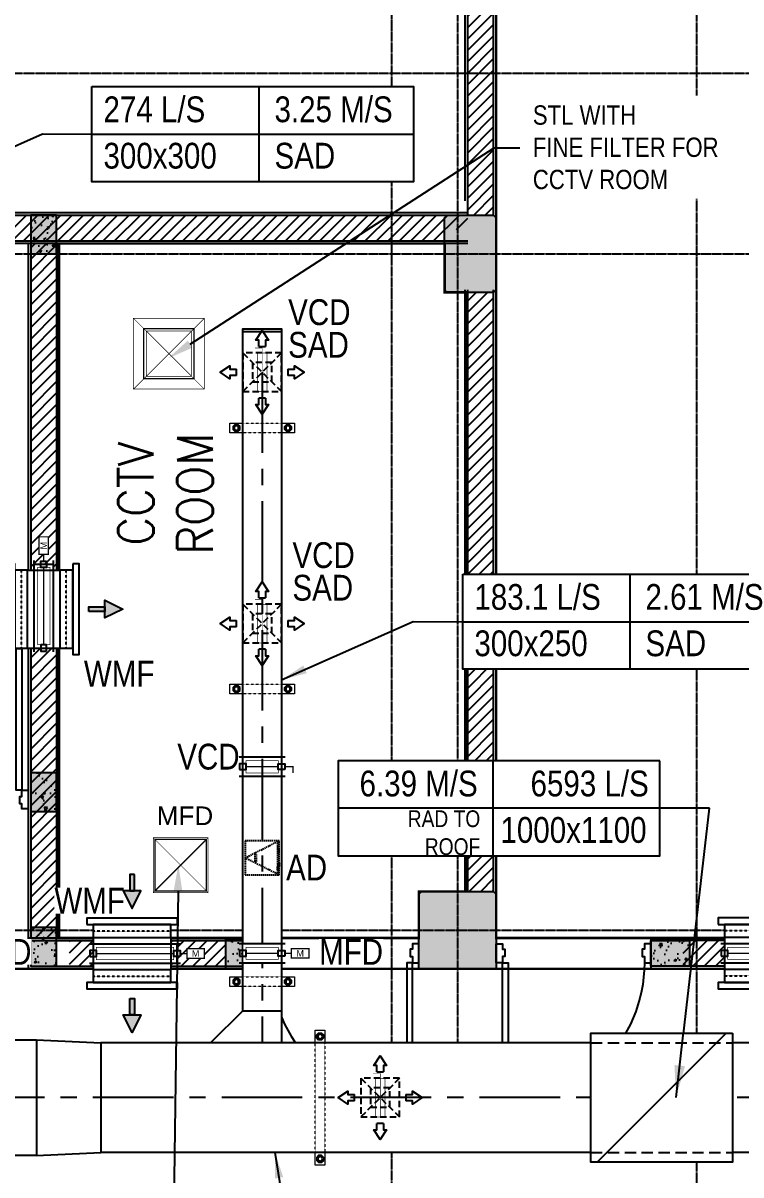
# Model space of a CAD drawing. Header units: metres. Extents: x 841183 to 1048542, y 259326 to 317714.
# Drawn here: x 930653 to 936224, y 299282 to 308222 of the extents above; entities that cross this region are included whole.
import ezdxf
from ezdxf import colors
from ezdxf.entities.mleader import LeaderData, LeaderLine
from ezdxf.math import Vec2, Vec3

# ---------------------------------------------------------------- set-up
doc = ezdxf.new("R2010")
doc.units = ezdxf.units.M
doc.set_wipeout_variables(frame=1)
for name, pattern in [('( Hidden )', [0.375, 0.25, -0.125]), ('CENTER', [2, 1.25, -0.25, 0.25, -0.25]), ('DASHED', [0.75, 0.5, -0.25]), ('DASHED2', [0.375, 0.25, -0.125]), ('HID', [0.345, 0.225, -0.12]), ('HIDDEN', [0.375, 0.25, -0.125]), ('PHANTOM', [2.5, 1.25, -0.25, 0.25, -0.25, 0.25, -0.25]), ('VILLA AXIS$0$CENTER', [2, 1.25, -0.25, 0.25, -0.25])]:
    doc.linetypes.add(name, pattern=pattern)
for name, color, linetype in [('0_ACCESS DOOR', 7, 'Continuous'), ('0_DAMPERS', 160, 'Continuous'), ('0_EXTRACT AIR DUCT', 236, 'Continuous'), ('0_HVAC TEXT', 7, 'Continuous'), ('1-TEXT', 3, 'Continuous'), ('A-AXIS LINE', 253, 'Continuous'), ('A-FIXTURES', 252, 'Continuous'), ('A-SECT-PATT', 9, 'Continuous'), ('A-TEXT', 252, 'Continuous'), ('A-WALL-2', 252, 'Continuous'), ('G-COL', 252, 'Continuous'), ('MOTORIZED DAMPER', 10, 'Continuous'), ('PAMCAD-PROJECTION', 7, 'Continuous'), ('RETURN AIR DUCT', 160, 'HIDDEN'), ('SUPPLY AIR DUCT', 82, 'Continuous'), ('TIP - BEAM-CONC', 6, 'Continuous'), ('TIP - DOOR2', 252, 'Continuous')]:
    doc.layers.add(name, color=color, linetype=linetype)
for name, color, linetype, lineweight in [('0_FA DUCT', 130, 'Continuous', 0), ('0_HVAC-OPENING', 126, 'Continuous', 0), ('HANGER', 252, 'Continuous', 0)]:
    doc.layers.add(name, color=color, linetype=linetype, lineweight=lineweight)
for name, color, linetype, transparency in [('A-HATCH', 252, 'Continuous', 0.6), ('A-HATCH SOLID', 253, 'Continuous', 0.6), ('A-REFLECT DOWN', 252, 'Continuous', 0.6), ('CENTER LINE', 252, 'CENTER', 0.6), ('G-HATCH-COL-WALL', 253, 'Continuous', 0.6)]:
    doc.layers.add(name, color=color, linetype=linetype, transparency=transparency)
for name, color, linetype, true_color in [('MFD', 1, 'Continuous', 0xff0000), ('RAR', 1, 'Continuous', 0xff0000), ('SAD', 1, 'Continuous', 0xff0000), ('VCD', 5, 'HIDDEN', 0x0000ff)]:
    doc.layers.add(name, color=color, linetype=linetype, true_color=true_color)
doc.styles.add('AIRAL', font='arial.ttf', dxfattribs={"height": 6.14})
doc.styles.add('romans', font='romans.shx', dxfattribs={"width": 0.85})
doc.styles.get("Standard").update_dxf_attribs({"font": 'ARIALN.TTF'})
doc.dimstyles.get("Standard").update_dxf_attribs({"dimtxt": 200, "dimasz": 150, "dimexe": 150, "dimexo": 150, "dimgap": 100, "dimtad": 0, "dimtih": 1, "dimtoh": 1, "dimdec": 0, "dimzin": 0, "dimdsep": 46, "dimtxsty": 'Standard', "dimcen": 0.09, "dimadec": 0, "dimazin": 0, "dimtfac": 1, "dimtdec": 0, "dimtofl": 0, "dimtmove": 0, "dimatfit": 3, "dimfxl": 1, "dimtolj": 1, "dimtzin": 0, "dimarcsym": 0})

# ---------------------------------------------------------------- blocks, each defined once
blk = doc.blocks.new('*U38')
at = {"layer": 'SAD', "ltscale": 20}
for points in [[(-25, -62.5), (-25, -12.5), (-50, -12.5), (0, 62.5), (50, -12.5), (25, -12.5), (25, -62.5)], [(-25, -62.5), (25, -62.5)]]:
    blk.add_lwpolyline(points, dxfattribs=at)
blk = doc.blocks.new('*U39')
at = {"layer": 'SAD', "color": 0, "linetype": 'ByBlock', "lineweight": -2, "transparency": 16777216}
blk.add_blockref('*U38', (1261177.7, 298774.3), dxfattribs=at)
for p, rotation in [((1260915.2, 298511.8), 90.00000000000001), ((1261440.2, 298511.8), 270), ((1261177.7, 298249.3), 180)]:
    blk.add_blockref('*U38', p, dxfattribs=dict(at, rotation=rotation))
blk = doc.blocks.new('SAD')
at = {"layer": 'SAD', "linetype": 'DASHED', "ltscale": 100}
for points in [[(-150, -150), (150, -150), (150, 150), (-150, 150)], [(-75, -75), (75, -75), (75, 75), (-75, 75)]]:
    blk.add_lwpolyline(points, close=True, dxfattribs=at)
for points in [[(-150, 150), (150, -150)], [(150, 150), (-150, -150)]]:
    blk.add_lwpolyline(points, dxfattribs=at)
at = {"layer": 'VCD', "ltscale": 150, "const_width": 5}
for points in [[(-56.2, 187.5), (-12.5, 187.5), (0, 187.5), (0, 150)], [(-37.5, 150), (-37.5, -150)], [(-37.5, 150), (37.5, 150)], [(0, 150), (0, -150)], [(37.5, -150), (37.5, 150)], [(-37.5, -150), (37.5, -150)]]:
    blk.add_lwpolyline(points, dxfattribs=at)
at = {"layer": 'SAD'}
blk.add_blockref('*U39', (-1261177.7, -298511.8), dxfattribs=at)
blk = doc.blocks.new('*U36')
blk.add_wipeout([(-50, 75), (250, 75), (250, 0), (327, 0.4), (327, 37.3), (462.8, 37.3), (462.8, -36.4), (327, -36.4), (327, 0.4), (250, 0), (250, -75), (-50, -75)])
at = {"layer": '0_DAMPERS', "color": 8}
for points in [[(-75, -22.5), (-25, -22.5), (-25, 22.5), (-75, 22.5)], [(275, -22.5), (225, -22.5), (225, 22.5), (275, 22.5)]]:
    blk.add_lwpolyline(points, close=True, dxfattribs=at)
at = {"layer": '0_DAMPERS', "color": 8, "linetype": 'HIDDEN', "ltscale": 150, "const_width": 5}
blk.add_lwpolyline([(-25, -47.5), (225, -47.5), (225, 47.5), (-25, 47.5)], close=True, dxfattribs=at)
at = {"layer": '0_DAMPERS', "color": 8, "ltscale": 100, "const_width": 10}
blk.add_lwpolyline([(275, 0), (327, 0), (327, 0)], dxfattribs=at)
at = {"layer": 'MOTORIZED DAMPER', "const_width": 15}
for points in [[(-80, 75), (280, 75)], [(250, -75), (250, 75)], [(-80, -75), (280, -75)]]:
    blk.add_lwpolyline(points, dxfattribs=at)
at = {"layer": 'MOTORIZED DAMPER', "ltscale": 100, "const_width": 10}
for points in [[(-50, -75), (-50, 75)], [(225, 0), (-25, 0)]]:
    blk.add_lwpolyline(points, dxfattribs=at)
blk.add_lwpolyline([(327, 37.3), (462.8, 37.3), (462.8, -36.4), (327, -36.4)], close=True, dxfattribs=at)
at = {"layer": '0_HVAC TEXT', "insert": (394.9, 0.4), "char_height": 50, "width": 53.399, "attachment_point": 5, "style": 'AIRAL'}
blk.add_mtext('{\\fArial|b0|i0|c0|p34;M}', dxfattribs=at)
blk = doc.blocks.new('AD')
at = {"layer": '0_ACCESS DOOR', "linetype": 'HID', "ltscale": 50}
for p, q in [((0, 0), (300, 150)), ((300, -150), (0, 0))]:
    blk.add_line(p, q, dxfattribs=at)
for points in [[(0, -150), (300, -150), (300, 150), (0, 150)], [(300, 150), (284, 150), (284, -150), (300, -150)], [(284, 75), (292, 75), (292, 106), (284, 106)], [(89, 31), (97, 31), (97, -31), (89, -31)], [(292, 44), (300, 44), (300, 75), (292, 75)], [(284, -75), (292, -75), (292, -106), (284, -106)], [(292, -44), (300, -44), (300, -75), (292, -75)]]:
    blk.add_lwpolyline(points, close=True, dxfattribs=at)
blk = doc.blocks.new('*U37')
at = {"layer": '0_DAMPERS', "const_width": 15}
for points in [[(13539.7, -17705.2), (13899.7, -17705.2)], [(13569.7, -17855.2), (13569.7, -17705.2)], [(13869.7, -17855.2), (13869.7, -17705.2)], [(13539.7, -17855.2), (13899.7, -17855.2)]]:
    blk.add_lwpolyline(points, dxfattribs=at)
at = {"layer": '0_DAMPERS', "color": 8}
for points in [[(13544.7, -17802.7), (13594.7, -17802.7), (13594.7, -17757.7), (13544.7, -17757.7)], [(13894.7, -17802.7), (13844.7, -17802.7), (13844.7, -17757.7), (13894.7, -17757.7)]]:
    blk.add_lwpolyline(points, close=True, dxfattribs=at)
at = {"layer": '0_DAMPERS', "linetype": 'PHANTOM', "ltscale": 100, "const_width": 10}
blk.add_lwpolyline([(13844.7, -17780.2), (13594.7, -17780.2)], dxfattribs=at)
at = {"layer": '0_DAMPERS', "color": 8, "linetype": 'HIDDEN', "ltscale": 150, "const_width": 5}
blk.add_lwpolyline([(13594.7, -17827.7), (13844.7, -17827.7), (13844.7, -17732.7), (13594.7, -17732.7)], close=True, dxfattribs=at)
at = {"layer": '0_DAMPERS', "ltscale": 100, "const_width": 10}
blk.add_lwpolyline([(13894.7, -17780.2), (13959, -17780.2), (13959, -17828)], dxfattribs=at)
blk = doc.blocks.new('*U63')
blk.add_wipeout([(0, 75), (650, 75), (650, 0), (727, 0.4), (727, 37.3), (862.8, 37.3), (862.8, -36.4), (727, -36.4), (727, 0.4), (650, 0), (650, -75), (0, -75)])
at = {"layer": '0_DAMPERS', "color": 8}
for points in [[(-25, -22.5), (25, -22.5), (25, 22.5), (-25, 22.5)], [(675, -22.5), (625, -22.5), (625, 22.5), (675, 22.5)]]:
    blk.add_lwpolyline(points, close=True, dxfattribs=at)
at = {"layer": '0_DAMPERS', "color": 8, "linetype": 'HIDDEN', "ltscale": 150, "const_width": 5}
blk.add_lwpolyline([(25, -47.5), (625, -47.5), (625, 47.5), (25, 47.5)], close=True, dxfattribs=at)
at = {"layer": '0_DAMPERS', "color": 8, "ltscale": 100, "const_width": 10}
blk.add_lwpolyline([(675, 0), (727, 0), (727, 0)], dxfattribs=at)
at = {"layer": 'MOTORIZED DAMPER', "const_width": 15}
for points in [[(-30, 75), (680, 75)], [(650, -75), (650, 75)], [(-30, -75), (680, -75)]]:
    blk.add_lwpolyline(points, dxfattribs=at)
at = {"layer": 'MOTORIZED DAMPER', "ltscale": 100, "const_width": 10}
for points in [[(0, -75), (0, 75)], [(625, 0), (25, 0)]]:
    blk.add_lwpolyline(points, dxfattribs=at)
blk.add_lwpolyline([(727, 37.3), (862.8, 37.3), (862.8, -36.4), (727, -36.4)], close=True, dxfattribs=at)
at = {"layer": '0_HVAC TEXT', "insert": (794.9, 0.4), "char_height": 50, "width": 53.399, "attachment_point": 5, "style": 'AIRAL'}
blk.add_mtext('{\\fArial|b0|i0|c0|p34;M}', dxfattribs=at)
blk = doc.blocks.new('A$Cb8744c3a')
at = {"layer": 'RAR', "ltscale": 20}
h = blk.add_hatch(color=256, dxfattribs=at)
h.dxf.hatch_style = 1
h.paths.add_polyline_path([(-4.4, 612.5), (-41.9, 612.5), (-41.9, 487.5), (-4.4, 487.5)])
h.paths.add_polyline_path([(45.6, 487.5), (-91.9, 487.5), (-23.1, 350)])
h = blk.add_hatch(color=256, dxfattribs=at)
h.dxf.hatch_style = 1
h.paths.add_polyline_path([(-41.9, -350), (-4.4, -350), (-4.4, -475), (-41.9, -475)])
h.paths.add_polyline_path([(-91.9, -475), (45.6, -475), (-23.1, -612.5)])
at = {"layer": 'RAR'}
for points in [[(-4.4, 612.5), (-41.9, 612.5), (-41.9, 487.5), (-4.4, 487.5), (-4.4, 612.5)], [(45.6, 487.5), (-91.9, 487.5), (-23.1, 350), (45.6, 487.5)], [(-41.9, -350), (-4.4, -350), (-4.4, -475), (-41.9, -475), (-41.9, -350)], [(-91.9, -475), (45.6, -475), (-23.1, -612.5), (-91.9, -475)]]:
    blk.add_lwpolyline(points, close=True, dxfattribs=at)
at = {"layer": 'RAR', "ltscale": 20}
for points in [[(-91.9, 487.5), (-23.1, 350), (45.6, 487.5)], [(45.6, 487.5), (-91.9, 487.5), (-23.1, 350), (45.6, 487.5)], [(45.6, -475), (-23.1, -612.5), (-91.9, -475)], [(-91.9, -475), (45.6, -475), (-23.1, -612.5), (-91.9, -475)]]:
    blk.add_lwpolyline(points, close=True, dxfattribs=at)
at = {"color": 255}
blk.add_wipeout([(-375, 275), (328.8, 275), (328.8, 225), (278.8, 225), (278.8, 75), (325, 75), (325, -75), (278.8, -75), (278.8, -225), (328.8, -225), (328.8, -275), (-375, -275), (-375, -225), (-325, -225), (-325, 225), (-375, 225)], dxfattribs=at)
at = {"layer": 'RAR', "ltscale": 20}
for points in [[(-375, 225), (328.8, 225), (328.8, 275), (-375, 275)], [(-325, 125), (278.8, 125), (278.8, 225), (-325, 225)], [(328.8, -225), (-375, -225), (-375, -275), (328.8, -275)]]:
    blk.add_lwpolyline(points, close=True, dxfattribs=at)
at = {"layer": 'RETURN AIR DUCT', "ltscale": 0.001}
blk.add_lwpolyline([(-325, 125), (278.8, 125), (278.8, 175), (-325, 175)], close=True, dxfattribs=at)
at = {"layer": 'MFD'}
blk.add_blockref('*U63', (-325, 0), dxfattribs=at)
at = {"layer": 'RAR', "ltscale": 20}
for points in [[(-325, 125), (-325, -125)], [(278.8, 125), (278.8, -125)]]:
    blk.add_lwpolyline(points, dxfattribs=at)
blk.add_lwpolyline([(278.8, -125), (-325, -125), (-325, -225), (278.8, -225)], close=True, dxfattribs=at)
at = {"layer": 'RETURN AIR DUCT', "ltscale": 0.001}
blk.add_lwpolyline([(-324.9, -175), (278.8, -175), (278.8, -125), (-324.9, -125)], close=True, dxfattribs=at)
blk = doc.blocks.new('*U74')
at = {"layer": 'HANGER', "ltscale": 20}
for points in [[(0, 75), (-200, 75), (-200, -75), (0, -75)], [(0, -15), (0, 15)], [(1700, -75), (1900, -75), (1900, 75), (1700, 75)], [(1700, -15), (1700, 15)]]:
    blk.add_lwpolyline(points, dxfattribs=at)
for points in [[(-77, 56), (-123, 56), (-156, 23), (-156, -23), (-123, -56), (-77, -56), (-44, -23), (-44, 23)], [(1777, 56), (1823, 56), (1856, 23), (1856, -23), (1823, -56), (1777, -56), (1744, -23), (1744, 23)]]:
    blk.add_lwpolyline(points, close=True, dxfattribs=at)
at = {"layer": 'HANGER', "linetype": 'HIDDEN', "ltscale": 0.0008}
for points in [[(1700, 75), (0, 75)], [(0, -75), (1700, -75)]]:
    blk.add_lwpolyline(points, dxfattribs=at)
at = {"layer": 'HANGER', "ltscale": 20}
for centre, radius in [((-100, 0), 45), ((-100, 0), 30), ((1800, 0), 45), ((1800, 0), 30)]:
    blk.add_circle(centre, radius, dxfattribs=at)
blk = doc.blocks.new('*U82')
at = {"layer": 'HANGER', "ltscale": 20}
for points in [[(0, 75), (-200, 75), (-200, -75), (0, -75)], [(0, -15), (0, 15)], [(600, -75), (800, -75), (800, 75), (600, 75)], [(600, -15), (600, 15)]]:
    blk.add_lwpolyline(points, dxfattribs=at)
for points in [[(-77, 56), (-123, 56), (-156, 23), (-156, -23), (-123, -56), (-77, -56), (-44, -23), (-44, 23)], [(677, 56), (723, 56), (756, 23), (756, -23), (723, -56), (677, -56), (644, -23), (644, 23)]]:
    blk.add_lwpolyline(points, close=True, dxfattribs=at)
at = {"layer": 'HANGER', "linetype": 'HIDDEN', "ltscale": 0.0008}
for points in [[(600, 75), (0, 75)], [(0, -75), (600, -75)]]:
    blk.add_lwpolyline(points, dxfattribs=at)
at = {"layer": 'HANGER', "ltscale": 20}
for centre, radius in [((-100, 0), 45), ((-100, 0), 30), ((700, 0), 45), ((700, 0), 30)]:
    blk.add_circle(centre, radius, dxfattribs=at)
blk = doc.blocks.new('A$C10b3fa2f')
at = {"layer": 'A-REFLECT DOWN'}
h = blk.add_hatch(dxfattribs=at)
h.set_pattern_fill('AR-HBONE', color=256, scale=75, style=0)
h.set_pattern_definition([(45, (-872853.3, -501345.44), (0, 424.26407), [900, -300]), (135, (-872641.16, -501133.3), (3e-14, 424.26407), [900, -300])])
h.paths.add_polyline_path([(-40951.9, -7637.1), (-40445.1, -7637.1), (-40278.2, -7926.1), (-40445.1, -8215.1), (-40951.9, -8215.1), (-41118.8, -7926.1)])
edge = h.paths.add_edge_path()
edge.add_line((-40250.6, -6912.7), (-42275.6, -6912.7))
edge.add_line((-42275.6, -6912.7), (-42275.6, -105.8))
edge.add_line((-42275.6, -105.8), (-42275.6, 38.9))
edge.add_line((-42275.6, 38.9), (-43125, 38.9))
edge.add_line((-43125, 38.9), (-43125, -30517.1))
edge.add_line((-43125, -30517.1), (-43000, -30517.1))
edge.add_line((-43000, -30517.1), (-43000, -32386.1))
edge.add_line((-43000, -32386.1), (-6450, -32386.1))
edge.add_arc((-6450, -25886.1), 6500, 270, 360)
edge.add_line((50, -25886.1), (50, -22117.5))
edge.add_line((50, -22117.5), (-3025.4, -22117.5))
edge.add_line((-3025.4, -22117.5), (-3025.4, -31367.5))
edge.add_line((-3025.4, -31367.5), (-37875.6, -31367.3))
edge.add_line((-37875.6, -31367.3), (-37875.6, -22117.5))
edge.add_line((-37875.6, -22117.5), (-40250.6, -22117.5))
edge.add_line((-40250.6, -22117.5), (-40250.6, -6912.7))
blk = doc.blocks.new('door1200')
at = {"layer": 'TIP - DOOR2'}
blk.add_lwpolyline([(-515355.3, 5554), (-515355.3, 4454), (-515312.2, 4454), (-515312.2, 5553)], dxfattribs=at)
for points in [[(-515405.3, 4454), (-515405.3, 4308), (-515355.3, 4308), (-515355.3, 4348), (-515339.3, 4348), (-515339.3, 4405), (-515355.3, 4405), (-515355.3, 4454)], [(-514205.3, 4454), (-514205.3, 4308), (-514255.3, 4308), (-514255.3, 4348), (-514271.3, 4348), (-514271.3, 4405), (-514255.3, 4405), (-514255.3, 4454)]]:
    blk.add_lwpolyline(points, close=True, dxfattribs=at)
blk.add_arc((-515355.3, 4454), 1100, 0, 90, dxfattribs=at)
blk = doc.blocks.new('Stf200x300')
at = {"layer": 'A-HATCH SOLID'}
blk.add_hatch(color=256, dxfattribs=at).paths.add_polyline_path([(100, 150), (-100, 150), (-100, -150), (100, -150)])
at = {"layer": 'A-SECT-PATT'}
h = blk.add_hatch(dxfattribs=at)
h.set_pattern_fill('AR-CONC', color=8, style=0)
h.paths.add_polyline_path([(100, 150), (-100, 150), (-100, -150), (100, -150)])
at = {"layer": 'A-WALL-2'}
blk.add_lwpolyline([(-100, -150), (100, -150), (100, 150), (-100, 150)], close=True, dxfattribs=at)
blk = doc.blocks.new('A$Cef9c9996')
at = {"layer": 'A-HATCH'}
h = blk.add_hatch(dxfattribs=at)
h.set_pattern_fill('ANSI31', color=256, scale=500, angle=-180)
h.set_pattern_definition([(225, (72975.345, 3463.6), (44.194174, -44.194174), [])])
h.paths.add_polyline_path([(-29994.2878, -5827.25931), (-30194.2878, -5827.25931), (-30194.36881, -10476.69043), (-29994.36881, -10476.69043)])
h.paths.add_polyline_path([(-30194.27735, -5227.25931), (-29994.27735, -5227.25931), (-29994.19629, -574.99875), (-30194.19629, -574.99875)])
h = blk.add_hatch(dxfattribs=at)
h.set_pattern_fill('ANSI31', color=256, scale=500, angle=-180)
h.set_pattern_definition([(225, (-959189.83, -309197.11), (44.194174, -44.194174), [])])
h.paths.add_polyline_path([(-35949.48603, -5227.23283), (-38055.61764, -5227.23283), (-38055.61764, -5427.23283), (-35949.48603, -5427.23283)])
h.paths.add_polyline_path([(-33585.61764, -5227.23283), (-35749.48603, -5227.23283), (-35749.48603, -5427.23283), (-33585.61764, -5427.23283)])
h.paths.add_polyline_path([(-30374.27768, -5357.77533), (-30354.27768, -5337.77533), (-30194.27932, -5337.77533), (-30194.27735, -5227.23568), (-33585.61764, -5227.23283), (-33585.61764, -5427.23283), (-30374.27768, -5427.23283)])
h = blk.add_hatch(dxfattribs=at)
h.set_pattern_fill('ANSI31', color=256, scale=500, angle=-180)
h.set_pattern_definition([(225, (-959189.83, -309307.68), (44.194174, -44.194174), [])])
h.paths.add_polyline_path([(-33585.61537, -10836.69032), (-33385.61537, -10836.69032), (-33385.61764, -5447.23283), (-33585.61764, -5447.23283)])
h = blk.add_hatch(dxfattribs=at)
h.set_pattern_fill('ANSI31', color=256, scale=500, angle=-180)
h.set_pattern_definition([(225, (72795.52, 2551.91), (44.194174, -44.194174), [])])
h.paths.add_polyline_path([(-33285.76934, -10856.69032), (-33285.76935, -11056.69032), (-32074.19629, -11056.69032), (-32074.19629, -10856.69032)])
h = blk.add_hatch(dxfattribs=at)
h.set_pattern_fill('ANSI31', color=256, scale=500, angle=-180)
h.set_pattern_definition([(225, (-959239.83, -309197.14), (44.194174, -44.194174), [])])
h.paths.add_polyline_path([(-25262.09353, -10856.69032), (-25311.94647, -10856.69032), (-28524.19629, -10856.69032), (-28524.19629, -11056.69032), (-25311.94647, -11056.69032), (-25262.09353, -11056.69032)])
at = {"layer": 'A-REFLECT DOWN'}
h = blk.add_hatch(dxfattribs=at)
h.set_pattern_fill('AR-HBONE', color=256, scale=75, style=0)
h.set_pattern_definition([(45, (-873053.33, -501634.64), (0, 424.26407), [900, -300]), (135, (-872841.2, -501422.5), (3e-14, 424.26407), [900, -300])])
h.paths.add_polyline_path([(-41151.96082, -7926.32103), (-40645.1139, -7926.32103), (-40478.26212, -8215.31679), (-40645.1139, -8504.31255), (-41151.96082, -8504.31255), (-41318.8126, -8215.31679)])
edge = h.paths.add_edge_path()
edge.add_line((-40450.61533, -7201.94287), (-42475.61533, -7201.94287))
edge.add_line((-42475.61533, -7201.94287), (-42475.61533, -394.99875))
edge.add_line((-42475.61533, -394.99875), (-42475.61533, -250.33845))
edge.add_line((-42475.61533, -250.33845), (-43325.04045, -250.33845))
edge.add_line((-43325.04045, -250.33845), (-43325.03899, -30806.27827))
edge.add_line((-43325.03899, -30806.27827), (-43200.04115, -30806.27827))
edge.add_line((-43200.04115, -30806.27827), (-43200.04115, -32675.32518))
edge.add_line((-43200.04115, -32675.32518), (-6650.05266, -32675.32518))
edge.add_arc((-6650.05266, -26175.32518), 6500, 270, 360)
edge.add_line((-150.05266, -26175.32518), (-150.05266, -22406.69091))
edge.add_line((-150.05266, -22406.69091), (-3225.46308, -22406.69091))
edge.add_line((-3225.46308, -22406.69091), (-3225.46308, -31656.6906))
edge.add_line((-3225.46308, -31656.6906), (-38075.61537, -31656.47599))
edge.add_line((-38075.61537, -31656.47599), (-38075.61537, -22406.6906))
edge.add_line((-38075.61537, -22406.6906), (-40450.61533, -22406.6906))
edge.add_line((-40450.61533, -22406.6906), (-40450.61533, -7201.94287))
at = {"layer": 'G-HATCH-COL-WALL'}
h = blk.add_hatch(color=256, dxfattribs=at)
h.dxf.hatch_style = 1
h.paths.add_polyline_path([(-29994.27768, -5827.23283), (-30354.27768, -5827.23283), (-30374.27768, -5807.23283), (-30374.27768, -5247.23283), (-30354.27768, -5227.23283), (-29994.27768, -5227.23283), (-29974.27768, -5247.23283), (-29974.27768, -5807.23283)])
h = blk.add_hatch(color=256, dxfattribs=at)
h.dxf.hatch_style = 1
h.paths.add_polyline_path([(-29974.19629, -11076.69043), (-30574.19629, -11076.69043), (-30574.19629, -10496.69043), (-30554.19629, -10476.69043), (-29994.19629, -10476.69043), (-29974.19629, -10496.69043)])
at = {"layer": 'A-AXIS LINE', "linetype": 'VILLA AXIS$0$CENTER', "ltscale": 4}
for p, q in [((-30274.19629, 4858.12244, 0.00009), (-30274.19629, -11876.23937, -11.69421)), ((-28420.4388, 4858.12244, 0.49845), (-28420.4388, -19787.25291, -19.08565)), ((-30785.4388, 4230.96165, 0.00009), (-30785.4388, -13326.69043, -12.55791)), ((-40765.74437, -4124.99875, -113.58086), (8014.64756, -4124.99875, 0.00009)), ((-40765.74437, -5527.23283, 68.05342), (8014.64756, -5527.23283, 68.05342)), ((-40765.74437, -10776.69043, -87.13858), (8014.64756, -10776.69043, 26.44237))]:
    blk.add_line(p, q, dxfattribs=at)
at = {"layer": 'A-FIXTURES'}
for points, elevation in [([(-30214.27735, -5116.69032), (-30214.19629, -574.99875)], -20.13033), ([(-29974.27965, -5247.23085), (-29974.19591, -554.99836)], -20.13033), ([(-38155.61764, -5207.23283), (-30194.27699, -5207.23283)], -20.13033), ([(-30194.27735, -5447.23283), (-35730.61764, -5447.23283), (-35730.61537, -9856.00416), (-35970.61537, -9856.00416), (-35970.61764, -5447.23283), (-38155.61764, -5447.23283)], 47.92296), ([(-33605.61764, -5447.23283), (-33605.61537, -11076.69019)], 47.92296), ([(-33365.61764, -5447.23283), (-33365.61537, -10836.69032)], 47.92296), ([(-30214.36881, -10476.69043), (-30214.29008, -5807.28579)], -20.13033), ([(-29974.36915, -10496.51757), (-29974.28971, -5787.28579)], -20.13033), ([(-33605.61537, -10836.69032), (-31774.19629, -10836.69032)], 47.92296), ([(-32074.19629, -10836.69032), (-32074.19629, -11076.69032)], 47.92296), ([(-31774.19629, -10836.69032), (-31804.19629, -10836.69032)], 47.92296), ([(-31774.19629, -10836.69032), (-31774.19629, -11076.69032)], 47.92296), ([(-25311.94647, -10836.69032), (-28774.19629, -10836.69032)], 47.92296), ([(-28774.19629, -10836.69032), (-28744.19629, -10836.69032)], 47.92296), ([(-28774.19629, -10836.69032), (-28774.19629, -11076.69032)], 47.92296), ([(-33605.61539, -11076.69019), (-31774.19629, -11076.69032)], 47.92296), ([(-25311.94647, -11076.69007), (-28774.19629, -11076.69032)], 47.92296)]:
    blk.add_lwpolyline(points, dxfattribs=dict(at, elevation=elevation))
at = {"layer": 'A-WALL-2'}
for p, q in [((-33585.76934, -10856.69032, 18.04068), (-31774.19629, -10856.69032, 18.04068)), ((-25311.94647, -10856.69032, 18.04068), (-28774.19629, -10856.69032, 18.04068)), ((-33585.76934, -11056.69032, -11.84165), (-31774.19629, -11056.69032, 18.04068)), ((-25311.94647, -11056.69032, 18.04069), (-28774.19629, -11056.69032, 18.04068))]:
    blk.add_line(p, q, dxfattribs=at)
for points, elevation in [([(-30194.27932, -5227.23283), (-30194.19629, -574.99875)], -20.13033), ([(-29994.27932, -5227.23118), (-29994.19629, -574.99875)], -20.13033), ([(-38155.61764, -5227.23283), (-30194.27735, -5227.23283)], -20.13033), ([(-35750.61537, -9856.00416), (-35750.61764, -5427.23283), (-30194.27735, -5427.23283)], 47.92296), ([(-33585.61764, -5447.23283), (-33585.61537, -10836.69032)], 47.92296), ([(-33385.61764, -5447.23283), (-33385.61537, -10836.69032)], 47.92296), ([(-30194.36881, -10476.69043), (-30194.29008, -5807.28579)], -20.13033), ([(-29994.36881, -10476.69043), (-29994.29008, -5807.28579)], -20.13033)]:
    blk.add_lwpolyline(points, dxfattribs=dict(at, elevation=elevation))
at = {"layer": 'G-COL'}
for points, elevation in [([(-29994.27768, -5827.23283), (-30354.27768, -5827.23283), (-30374.27768, -5807.23283), (-30374.27768, -5247.23283), (-30354.27768, -5227.23283), (-29994.27768, -5227.23283), (-29974.27768, -5247.23283), (-29974.27768, -5807.23283)], -20.13033), ([(-29974.19629, -11076.69043), (-30574.19629, -11076.69043), (-30574.19629, -10496.69043), (-30554.19629, -10476.69043), (-29994.19629, -10476.69043), (-29974.19629, -10496.69043)], -20.13038)]:
    blk.add_lwpolyline(points, close=True, dxfattribs=dict(at, elevation=elevation))
at = {"layer": 'RETURN AIR DUCT', "linetype": 'PHANTOM', "ltscale": 500, "const_width": 20, "elevation": 98.46183}
for points in [[(-18975.09546, -374.99875), (-24661.94647, -374.99875), (-24661.94647, -574.99875), (-25261.94647, -574.99875), (-25261.94647, -374.99875), (-29974.19629, -374.99875), (-29974.19629, -10836.69031), (-25262.09353, -10836.69031), (-25262.09353, -10476.69012), (-24662.09353, -10477.09919), (-24662.09353, -10836.69031), (-18975.09546, -10836.69031), (-18975.09546, -374.99875)], [(-30214.29041, -5827.23552), (-30374.27767, -5827.23283), (-30374.27767, -5447.23283), (-33365.61537, -5447.23283), (-33365.61537, -10836.6915), (-30574.19629, -10836.69032), (-30574.19629, -10476.69043), (-30214.36881, -10476.69043), (-30214.29041, -5827.23552)], [(-3540.03787, -11076.69043), (-37775.61537, -11076.69043), (-37775.61537, -13076.68957), (-3540.03787, -13076.68957), (-3540.03787, -11076.69043)]]:
    blk.add_lwpolyline(points, close=True, dxfattribs=at)
at = {"color": 252, "true_color": 0x939598, "xscale": -1}
blk.add_blockref('door1200', (-549010.95502, -14144.00547, 18.04068), dxfattribs=at)
at = {"color": 252, "true_color": 0x939598, "rotation": 180}
blk.add_blockref('door1200', (-545979.53594, -6575.68918, 18.04068), dxfattribs=at)
at = {"color": 252, "true_color": 0x939598, "xscale": -1, "rotation": 180}
blk.add_blockref('door1200', (485431.14336, -6575.68918, 18.04068), dxfattribs=at)
at = {"layer": 'TIP - BEAM-CONC', "color": 1, "linetype": 'DASHED2'}
blk.add_blockref('Stf200x300', (-33485.61764, -5377.23283, 9.75195), dxfattribs=at)
at = {"layer": 'TIP - BEAM-CONC', "linetype": 'DASHED2'}
for p, rotation in [((-33485.61578, -9706.00416, 47.92296), 180), ((-33485.61538, -10906.69032, 47.92296), 180), ((-31924.19629, -10956.69032, 18.04062), 270)]:
    blk.add_blockref('Stf200x300', p, dxfattribs=dict(at, rotation=rotation))
at = {"layer": 'TIP - BEAM-CONC', "linetype": 'DASHED2', "xscale": -1, "rotation": 90}
blk.add_blockref('Stf200x300', (-28624.19629, -10956.69032, 18.04062), dxfattribs=at)
at = {"layer": 'A-TEXT', "insert": (-32907.21041, -7389.0382, -20.13045), "char_height": 275, "width": 2878.2482143, "attachment_point": 2, "rotation": 90, "style": 'romans'}
blk.add_mtext('{\\W0.9;CCTV\\PROOM}', dxfattribs=at)
blk = doc.blocks.new('*U51')
at = {"color": 255}
blk.add_wipeout([(783, -1396), (3904, -1396), (3904, -2319), (783, -2319)], dxfattribs=at)
blk.add_lwpolyline([(783, -1396), (3904, -1396), (3904, -2319), (783, -2319)], close=True)
for points in [[(2404, -1396), (2404, -2319)], [(783, -1858), (3904, -1858)]]:
    blk.add_lwpolyline(points)
at = {"layer": 'SUPPLY AIR DUCT'}
for tag, p in [('L/S', (896, -1742)), ('M/S', (2555, -1742)), ('SIZE', (896, -2193)), ('SAD', (2555, -2193))]:
    blk.add_attdef(tag, p, '', height=250, dxfattribs=at)
blk.add_leader([(0, 0), (303, -1856), (783, -1858)], dimstyle='Standard', override={"dimasz": 250, "dimgap": 100, "dimtad": 0})
blk = doc.blocks.new('*U55')
at = {"color": 255}
blk.add_wipeout([(1758, 1026), (4879, 1026), (4879, 102), (1758, 102)], dxfattribs=at)
blk.add_lwpolyline([(1758, 1026), (4879, 1026), (4879, 102), (1758, 102)], close=True)
for points in [[(3379, 1026), (3379, 102)], [(1758, 564), (4879, 564)]]:
    blk.add_lwpolyline(points)
at = {"layer": 'SUPPLY AIR DUCT'}
for tag, p in [('L/S', (1871, 679)), ('M/S', (3530, 679)), ('SIZE', (1871, 229)), ('SAD', (3530, 229))]:
    blk.add_attdef(tag, p, '', height=250, dxfattribs=at)
blk.add_leader([(0, 0), (1278, 566), (1758, 564)], dimstyle='Standard', override={"dimasz": 250, "dimgap": 100, "dimtad": 0})
blk = doc.blocks.new('*U87')
at = {"color": 255}
blk.add_wipeout([(-124.9, 2615.2), (-2621.9, 2615.2), (-2621.9, 1876.4), (-124.9, 1876.4)], dxfattribs=at)
blk.add_lwpolyline([(-124.9, 2615.2), (-2621.9, 2615.2), (-2621.9, 1876.4), (-124.9, 1876.4)], close=True)
for points in [[(-1421.9, 2615.2), (-1421.9, 1876.4)], [(-124.9, 2245.8), (-2621.9, 2245.8)]]:
    blk.add_lwpolyline(points)
at = {"layer": 'RETURN AIR DUCT'}
for tag, p in [('M/S', (-1955, 2338.2)), ('L/S', (-563.7, 2338.2)), ('RAD', (-2031, 1977.7)), ('SIZE', (-722.6, 1977.7))]:
    blk.add_attdef(tag, p, '', height=200, dxfattribs=at)
blk.add_leader([(0, 0), (258.6, 2247.4), (-124.9, 2245.8)], dimstyle='Standard', override={"dimasz": 250, "dimgap": 100, "dimtad": 0})
blk = doc.blocks.new('A$Caca1db55')
at = {"layer": '0_FA DUCT', "elevation": 5.8}
for points, const_width in [([(-32508.5, -5832.6), (-32118.5, -5832.6), (-32118.5, -6222.6), (-32508.5, -6222.6)], 10), ([(-32488.5, -5852.6), (-32138.5, -5852.6), (-32138.5, -6202.6), (-32488.5, -6202.6)], 5)]:
    blk.add_lwpolyline(points, close=True, dxfattribs=dict(at, const_width=const_width))
at = {"layer": '0_HVAC-OPENING', "linetype": '( Hidden )', "ltscale": 100, "const_width": 5, "elevation": 5.8}
blk.add_lwpolyline([(-32588.7, -6302.9), (-32038.7, -6302.9), (-32038.7, -5752.9), (-32588.7, -5752.9)], close=True, dxfattribs=at)
for points in [[(-32038.7, -6302.9), (-32588.7, -5752.9)], [(-32588.7, -6302.9), (-32038.7, -5752.9)]]:
    blk.add_lwpolyline(points, dxfattribs=at)
at = {"layer": '0_HVAC TEXT', "insert": (-32189, -9614, 507.8), "char_height": 145, "width": 442.988, "attachment_point": 5, "style": 'AIRAL'}
blk.add_mtext('{\\fArial|b0|i0|c0|p34;MFD}', dxfattribs=at)
ml = blk.add_multileader_mtext('Standard')
ml.set_content('STL WITH FINE FILTER \\PFOR CCTV ROOM', color=256)
ml.set_leader_properties()
ml.build(insert=Vec2(0, 0))
ml.multileader.update_dxf_attribs({"text_left_attachment_type": 2, "text_right_attachment_type": 2, "dogleg_length": 200, "arrow_head_size": 200})
ctx = ml.context
ctx.base_point, ctx.char_height, ctx.arrow_head_size, ctx.landing_gap_size, ctx.plane_origin = Vec3(-34561.9, -13817.9, 153.3), 150, 200, 100, Vec3(-35824.4, -11759, 153.3)
ctx.left_attachment, ctx.right_attachment, ctx.text_align_type = 2, 2, 2
notes = []
notes.append((ctx, [(0, (1, 1, 0), (-32291.3, -13817.9, 153.3), (-1, 0), 200, [(0, [(-32240.3, -9993.8, 153.3)], 0, [])])]))
ctx.mtext.insert, ctx.mtext.alignment, ctx.mtext.flow_direction = Vec3(-32591.3, -13614, 153.3), 3, 5
ctx.mtext.has_bg_fill, ctx.mtext.bg_color, ctx.mtext.bg_scale_factor, ctx.mtext.bg_transparency, ctx.mtext.use_window_bg_color = 1, -1027028792, 1.5, 0, 1
for ctx, leaders in notes:
    for number, flags, end, landing, length, lines in leaders:
        leader = LeaderData()
        leader.index, (leader.has_last_leader_line, leader.has_dogleg_vector, leader.attachment_direction) = number, flags
        leader.last_leader_point, leader.dogleg_vector, leader.dogleg_length = Vec3(end), Vec3(landing), length
        for number, points, colour, breaks in lines:
            line = LeaderLine()
            line.index, line.vertices, line.color, line.breaks = number, Vec3.list(points), colors.encode_raw_color(colour), breaks
            leader.lines.append(line)
        ctx.leaders.append(leader)
at = {"layer": '0_EXTRACT AIR DUCT', "const_width": 10, "elevation": 5.8}
blk.add_lwpolyline([(-32422.4, -10197.1), (-32022.4, -10197.1), (-32022.4, -9797.2), (-32422.4, -9797.2)], close=True, dxfattribs=at)
at = {"layer": '0_EXTRACT AIR DUCT', "linetype": '( Hidden )', "ltscale": 100, "const_width": 10, "elevation": 5.8}
blk.add_lwpolyline([(-32422.4, -10197.1), (-32022.4, -9797.2)], dxfattribs=at)
at = {"layer": '0_HVAC-OPENING', "linetype": '( Hidden )', "ltscale": 100, "const_width": 5, "elevation": 5.8}
for points in [[(-32009.9, -10209.7), (-32434.9, -9784.7)], [(-32434.9, -10209.7), (-32009.9, -9784.7)]]:
    blk.add_lwpolyline(points, dxfattribs=at)
blk.add_lwpolyline([(-32434.9, -10209.7), (-32009.9, -10209.7), (-32009.9, -9784.7), (-32434.9, -9784.7)], close=True, dxfattribs=at)
ml = blk.add_multileader_mtext('Standard')
ml.set_content('STL WITH \\PFINE FILTER FOR \\PCCTV ROOM', color=256)
ml.set_leader_properties()
ml.build(insert=Vec2(0, 0))
ml.multileader.update_dxf_attribs({"text_left_attachment_type": 2, "text_right_attachment_type": 2, "dogleg_length": 200, "arrow_head_size": 200})
ctx = ml.context
ctx.base_point, ctx.char_height, ctx.arrow_head_size, ctx.landing_gap_size, ctx.plane_origin = Vec3(-29589.6, -4430.7, 241.4), 150, 200, 100, Vec3(-35916.1, -7659.9, 241.4)
ctx.left_attachment, ctx.right_attachment = 2, 2
notes = []
notes.append((ctx, [(1, (1, 1, 0), (-29789.6, -4430.7, 241.4), (1, 0), 200, [(0, [(-32317.4, -6062.4, 241.4)], 0, [])])]))
ctx.mtext.insert, ctx.mtext.flow_direction = Vec3(-29489.6, -4100.4, 241.4), 5
ctx.mtext.has_bg_fill, ctx.mtext.bg_color, ctx.mtext.bg_scale_factor, ctx.mtext.bg_transparency, ctx.mtext.use_window_bg_color = 1, -1027028792, 1.5, 0, 1
for ctx, leaders in notes:
    for number, flags, end, landing, length, lines in leaders:
        leader = LeaderData()
        leader.index, (leader.has_last_leader_line, leader.has_dogleg_vector, leader.attachment_direction) = number, flags
        leader.last_leader_point, leader.dogleg_vector, leader.dogleg_length = Vec3(end), Vec3(landing), length
        for number, points, colour, breaks in lines:
            line = LeaderLine()
            line.index, line.vertices, line.color, line.breaks = number, Vec3.list(points), colors.encode_raw_color(colour), breaks
            leader.lines.append(line)
        ctx.leaders.append(leader)
at = {"layer": '0_FA DUCT', "linetype": 'HIDDEN', "ltscale": 80, "const_width": 5, "elevation": 5.8}
for points in [[(-32488.5, -5852.6), (-32138.5, -6202.6)], [(-32138.5, -5852.6), (-32488.5, -6202.6)]]:
    blk.add_lwpolyline(points, dxfattribs=at)

msp = doc.modelspace()

# ---------------------------------------------------------------- block references
at = {"layer": 'PAMCAD-PROJECTION', "color": 6}
msp.add_blockref('A$Cef9c9996', (964298.7, 311958.9, -97.8), dxfattribs=at)

# ---------------------------------------------------------------- next in the draw order: block references
at = {"color": 2}
msp.add_blockref('A$C10b3fa2f', (964098.7, 311683.9, -103.7), dxfattribs=at)

# ---------------------------------------------------------------- next in the draw order: wipeouts: each hides what was drawn before it
at = {"color": 255}
msp.add_wipeout([(958608.6, 291727.2), (958608.6, 291027.2), (939689.4, 291027.2), (939189.4, 291002.2), (928141.7, 291002.2), (928036.7, 291003.4), (927883.7, 291026.1), (927665, 291105.8), (927434.5, 291270.1), (927315.2, 291414.2), (927223.8, 291580.3), (927167.6, 291750.9), (927141.7, 291977.2), (927141.7, 296242.2), (927125.2, 296310.5), (927107.2, 296337.8), (927076.6, 296365.8), (927011.2, 296392.2), (926991.7, 296392.2), (926991.7, 297392.2), (927018.6, 297395.9), (927062.4, 297421.5), (927083.1, 297451.7), (927091.7, 297492.2), (927091.7, 299557.2), (927079.2, 299626.7), (927052.9, 299675.4), (927022.6, 299708.3), (927012.2, 299716.8), (927000.6, 299724.9), (926947.3, 299749.3), (926899.5, 299757.2), (926575.9, 299757.2), (926575.9, 300007.2), (926899.5, 300007.2), (926975.9, 299999.2), (927060.4, 299974.4), (927108.8, 299951.4), (927147, 299927.8), (927192.7, 299891.7), (927259.6, 299816.3), (927295.6, 299870.3), (927357, 299948.7), (927440.1, 300035.4), (927529.6, 300110.7), (927750.7, 300239.9), (927908.4, 300295.1), (928078.7, 300326.4), (928191.7, 300332.2), (928364.6, 300332.2), (928523.1, 300332.2), (929080.6, 300332.2), (929330.6, 300582.2), (929330.6, 302572.1), (929130.6, 302772.1), (927101.1, 302772.1), (927101.1, 303022.1), (929330.6, 303022.1), (929330.6, 305636.6), (929480.6, 306136.6), (929480.6, 308560.9), (929480.6, 310583.9), (929780.6, 310583.9), (929780.6, 306136.6), (929930.6, 305636.6), (929930.6, 300332.2), (930756.5, 300332.2), (931256.5, 300307.2), (932108.8, 300307.2), (932358.8, 300557.2), (932358.8, 305850.2), (932658.8, 305850.2), (932658.8, 300582.2), (932658.8, 300307.2), (939774.1, 300307.2), (940024.1, 300557.2), (940024, 306115.6), (939874, 306265.6), (936824.6, 306265.6), (936824.6, 306440.6), (940024.1, 306440.6), (940024.1, 309771.3), (940524.1, 309771.3), (940524, 306440.6), (942824.1, 306440.6), (942824.1, 306265.6), (940674, 306265.6), (940524, 306115.6), (940524.1, 300307.2), (942231.5, 300307.2), (942731.5, 300257.2), (949523.2, 300257.2), (949773.2, 300507.2), (949773.2, 309212.6), (950373.2, 309212.6), (950373.2, 300257.2), (951436.5, 300257.2), (951936.5, 300132.2), (956072.7, 300132.2), (956322.7, 300382.2), (956322.7, 310583.9), (956722.7, 310583.9), (956722.7, 300132.2), (957318.4, 300132.2), (957818.4, 300007.2), (960069.9, 300007.2), (960069.9, 299757.2), (957818.4, 299757.2), (957318.4, 299632.2), (951936.5, 299632.2), (951436.5, 299507.2), (942731.5, 299507.2), (942231.5, 299457.2), (931256.5, 299457.2), (930757.7, 299432.3), (928191.7, 299432.2), (928140.1, 299425.4), (928082.7, 299399.9), (928026.9, 299345.6), (927995.4, 299270.5), (927991.7, 297492.2), (927999.9, 297452.4), (928020.9, 297421.5), (928046.6, 297402.9), (928091.7, 297392.2), (928091.7, 296392.2), (928029.1, 296378.5), (927985.6, 296348.3), (927959.2, 296312.7), (927945.7, 296277), (927941.7, 296242.2), (927941.7, 291977.2), (927952.2, 291913.2), (928000.2, 291835.8), (928066.4, 291780.6), (928141.7, 291752.2), (939189.4, 291752.2), (939689.4, 291727.2)], dxfattribs=at)

# ---------------------------------------------------------------- next in the draw order: linework, layer by layer
at = {"layer": 'CENTER LINE', "ltscale": 500}
for points, elevation in [([(932508.8, 305511.7), (932508.8, 300307.2)], -97.9), ([(959819.9, 299882.2), (926223.1, 299882.2)], -29.9)]:
    msp.add_lwpolyline(points, dxfattribs=dict(at, elevation=elevation))
at = {"layer": 'SUPPLY AIR DUCT'}
for points, elevation in [([(932358.8, 300557.2), (932358.8, 305850.2), (932658.8, 305850.2), (932658.8, 300307.2)], -97.9), ([(932358.8, 300557.2), (932108.8, 300307.2)], -29.9), ([(932358.8, 300557.2), (932658.8, 300557.2)], -29.9), ([(942231.5, 300307.2), (931256.5, 300307.2)], -29.9), ([(942231.5, 299457.2), (931256.5, 299457.2)], -29.9)]:
    msp.add_lwpolyline(points, dxfattribs=dict(at, elevation=elevation))
for points in [[(932658.8, 305825.2), (932358.8, 305825.2)], [(930756.5, 300332.2), (930756.5, 299432.2)], [(930756.5, 300332.2), (931256.5, 300307.2)], [(931256.5, 300307.2), (931256.5, 299457.2)], [(930756.5, 299432.2), (931256.5, 299457.2)]]:
    msp.add_lwpolyline(points, dxfattribs=at)
for points in [[(926575.9, 300007.2), (926891.7, 300007.2, -0.243969), (927259.6, 299816.3, -0.258271), (928191.7, 300332.2), (930756.5, 300332.2)], [(930756.5, 299432.2), (928191.7, 299432.2, 0.414214), (927991.7, 299232.2), (927991.7, 297492.2, 0.414214), (928091.7, 297392.2), (928091.7, 297392.2), (928091.7, 296392.2), (928091.7, 296392.2, 0.414214), (927941.7, 296242.2), (927941.7, 291977.2, 0.333793), (928141.7, 291752.2), (939189.4, 291752.2)]]:
    msp.add_lwpolyline(points, format="xyb", dxfattribs=at)

# ---------------------------------------------------------------- next in the draw order: block references
at = {"xscale": 0.8, "yscale": 0.8, "zscale": 0.8}
msp.add_blockref('*U55', (929780.6, 306909.7, -59.7), dxfattribs=at).add_auto_attribs({'SAD': 'SAD', 'SIZE': '300x300', 'M/S': '3.25 M/S', 'L/S': '274 L/S'})
at = {"rotation": 90}
msp.add_blockref('A$Cb8744c3a', (930813.8, 303696.9, -14.9), dxfattribs=at)
msp.add_blockref('A$Cb8744c3a', (936421.2, 301002.2, -14.9))
at = {"layer": '0_DAMPERS'}
msp.add_blockref('*U37', (918789, 320230.5, -97.9), dxfattribs=at)
at = {"layer": '0_EXTRACT AIR DUCT', "xscale": 0.8816167740019881, "yscale": 0.8816167740019881, "zscale": 0.8816167740019881}
msp.add_blockref('AD', (932376.5, 301743, -97.9), dxfattribs=at)
at = {"layer": 'HANGER', "xscale": -0.5, "yscale": 0.5, "zscale": 0.5}
for p in [(932658.8, 305079.4, -97.9), (932658.8, 300782, -97.9)]:
    msp.add_blockref('*U82', p, dxfattribs=at)
at = {"layer": 'SAD'}
for p in [(932508.8, 305511.7, -97.9), (932508.8, 303561.7, -97.9), (933424.7, 299882.2, -29.9)]:
    msp.add_blockref('SAD', p, dxfattribs=at)

# ---------------------------------------------------------------- next in the draw order: texts
at = {"layer": '1-TEXT', "color": 0}
for s, p in [('VCD', (932710.6, 305878.4, -68.1)), ('SAD', (932710.6, 305625.4, -68.1)), ('VCD', (932743.7, 303992.9, -68.1)), ('SAD', (932743.7, 303739.9, -68.1)), ('VCD', (931850.2, 302428.9, -97.9)), ('AD', (932694.5, 301567.9, -295.3))]:
    msp.add_text(s, height=200, dxfattribs=at).set_placement(p)
at = {"layer": '1-TEXT', "color": 0, "char_height": 200, "width": 498.661, "attachment_point": 1, "bg_fill": 3, "box_fill_scale": 1, "bg_fill_color": 256, "bg_fill_transparency": 0}
for s, insert in [('WMF', (931125.8, 303272.7, -272.1)), ('MFD', (930222.2, 301113.5, -227.2)), ('MFD', (932950.4, 301113.5, -227.2))]:
    msp.add_mtext(s, dxfattribs=dict(at, insert=insert))

# ---------------------------------------------------------------- next in the draw order: block references
at = {"xscale": 0.8, "yscale": 0.8, "zscale": 0.8}
for name, p, values in [('*U55', (932658.8, 303125.2, -127.8), {'SAD': 'SAD', 'SIZE': '300x250', 'M/S': '2.61 M/S', 'L/S': '183.1 L/S'}), ('*U51', (932607.3, 299457.2), {'SAD': 'SAD', 'SIZE': '850x850', 'M/S': '6.1 M/S', 'L/S': '4005 L/S'})]:
    msp.add_blockref(name, p, dxfattribs=at).add_auto_attribs(values)
msp.add_blockref('A$Cb8744c3a', (931522.5, 301000.5, -29.9))
at = {"color": 2}
msp.add_blockref('*U36', (932408.8, 301002.2, -14.9), dxfattribs=at)

# ---------------------------------------------------------------- next in the draw order: block references
at = {"layer": 'HANGER', "xscale": -0.5, "yscale": 0.5, "zscale": 0.5}
msp.add_blockref('*U82', (932658.8, 303053.6, -97.9), dxfattribs=at)
at = {"layer": 'HANGER', "xscale": -0.5, "yscale": 0.5, "zscale": 0.5, "rotation": 90}
msp.add_blockref('*U74', (932958.4, 300307.2), dxfattribs=at)

# ---------------------------------------------------------------- next in the draw order: texts
at = {"layer": '1-TEXT', "color": 0, "insert": (930897, 301510.8, -287), "char_height": 200, "width": 498.661, "attachment_point": 1, "bg_fill": 3, "box_fill_scale": 1, "bg_fill_color": 256, "bg_fill_transparency": 0}
msp.add_mtext('WMF', dxfattribs=at)

# ---------------------------------------------------------------- next in the draw order: wipeouts: each hides what was drawn before it
at = {"color": 255}
msp.add_wipeout([(935059.6, 300382.2), (936159.6, 300382.2), (936159.6, 299382.2), (935059.6, 299382.2)], dxfattribs=at).translate(0, 0, -36.5)

# ---------------------------------------------------------------- next in the draw order: linework, layer by layer
at = {"layer": 'RETURN AIR DUCT', "linetype": 'ByBlock', "ltscale": 0.003, "elevation": -36.5}
msp.add_lwpolyline([(936159.5, 300382.2), (936159.5, 299382.2), (935059.5, 299382.2), (935059.5, 300382.2)], close=True, dxfattribs=at)
msp.add_lwpolyline([(936109.5, 300382.2), (935109.5, 299382.2)], dxfattribs=at)

# ---------------------------------------------------------------- next in the draw order: block references
ref = msp.add_blockref('*U87', (935720.3, 299882.2, -36.5))
ref.add_attrib('L/S', '6593 L/S', (934591.4, 302220.4, -36.5), dxfattribs={"layer": 'RETURN AIR DUCT', "height": 200})
ref.add_attrib('M/S', '6.39 M/S', (933264.5, 302220.4, -36.5), dxfattribs={"layer": 'RETURN AIR DUCT', "height": 200})
ref.add_attrib('SIZE', '1000x1100', (934357.9, 301859.9, -36.5), dxfattribs={"layer": 'RETURN AIR DUCT', "height": 200})
ref.add_attrib('RAD', 'RAD', (933689.3, 301859.9, -36.5), dxfattribs={"layer": 'RETURN AIR DUCT', "height": 200})

# ---------------------------------------------------------------- next in the draw order: texts
at = {"layer": 'RETURN AIR DUCT', "insert": (934201, 302112.1, -36.5), "char_height": 130, "width": 895.463, "attachment_point": 3, "bg_fill": 3, "box_fill_scale": 1, "bg_fill_color": 256, "bg_fill_transparency": 0}
msp.add_mtext('RAD TO\\PROOF', dxfattribs=at)

# ---------------------------------------------------------------- next in the draw order: block references
at = {"color": 2}
msp.add_blockref('A$Caca1db55', (964098.7, 311683.9, -103.7), dxfattribs=at)

# ---------------------------------------------------------------- next in the draw order: linework, layer by layer
at = {"layer": '0_HVAC-OPENING', "color": 2, "linetype": '( Hidden )', "ltscale": 100, "const_width": 5, "elevation": -97.9}
for points in [[(932060, 305381), (931510, 305931)], [(931510, 305381), (932060, 305931)]]:
    msp.add_lwpolyline(points, dxfattribs=at)
at = {"layer": 'SUPPLY AIR DUCT', "linetype": '( Hidden )', "ltscale": 350, "elevation": -36.5}
for points in [[(935059.5, 300307.2), (936159.6, 300307.2)], [(935059.6, 299457.2), (936159.6, 299457.2)]]:
    msp.add_lwpolyline(points, dxfattribs=at)

doc.saveas('drawing.dxf')
